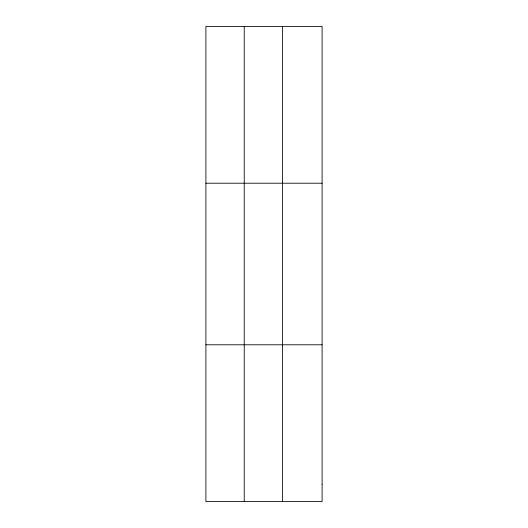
<?xml version="1.0" encoding="UTF-8"?>
<svg xmlns="http://www.w3.org/2000/svg" width="528" height="528" viewBox="0 0 528 528"><rect width="100%" height="100%" fill="white"/><g stroke="black" fill="none" stroke-linecap="round" stroke-linejoin="round"><path stroke-width="0.79" d="M244.24 501.6L244.24 26.4M282.592 501.6L282.592 26.4M205.894 183.216L322.106 183.216M205.894 344.784L322.106 344.784M322.106 484.176L322.106 501.6L205.894 501.6L205.894 26.4L322.106 26.4L322.106 484.176"/></g></svg>
